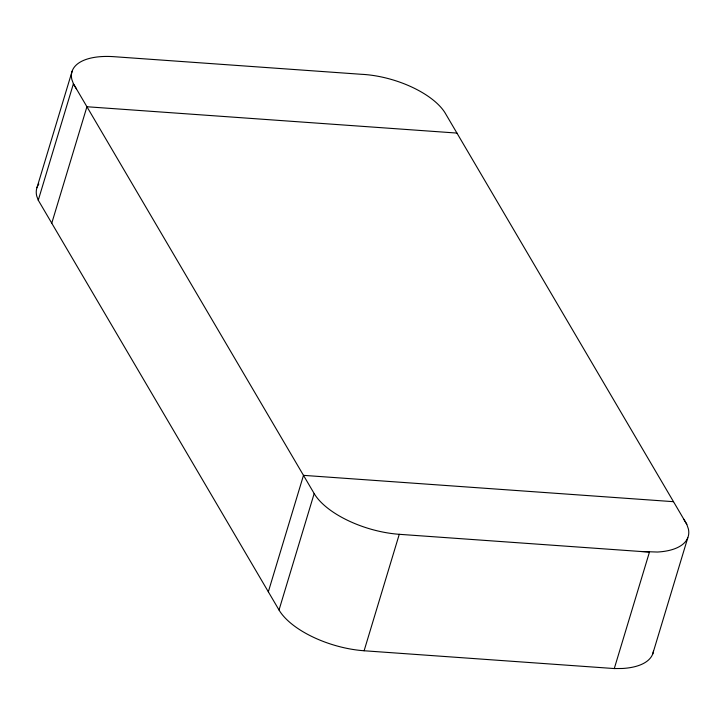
<?xml version="1.0" encoding="UTF-8"?>
<svg xmlns="http://www.w3.org/2000/svg" width="725" height="725" viewBox="0 0 725 725"><rect width="100%" height="100%" fill="white"/><g stroke="black" fill="none" stroke-linecap="round" stroke-linejoin="round"><path stroke-width="1.09" d="M36.957 187.703L72.119 71.249M38.262 200.209L73.415 83.756L314.179 493.553A69.609 31.818 16.8 0 0 399.267 534.307L649.446 552.115L614.283 668.559L364.113 650.76A69.609 31.818 16.8 0 1 279.025 610.006L38.262 200.209L36.739 196.085A64.607 29.535 16.8 0 1 38.842 184.023M51.765 223.2L86.927 106.747L456.931 133.074M268.332 591.808L303.494 475.355L673.498 501.682M279.025 610.006L314.179 493.553M364.113 650.76L399.267 534.307M652.636 654.204L687.789 537.751M614.283 668.559L622.286 668.486A66.029 30.187 16.8 0 0 653.47 651.068M640.592 551.48L657.448 552.033A66.029 30.187 16.8 0 0 688.397 528.978L686.747 524.193L683.838 519.272M76.397 88.831L73.569 84.172L71.893 79.632A64.607 29.535 16.8 0 1 114.677 56.74L361.059 74.276A66.7 30.486 16.8 0 1 444.951 112.674L686.783 524.293"/></g></svg>
